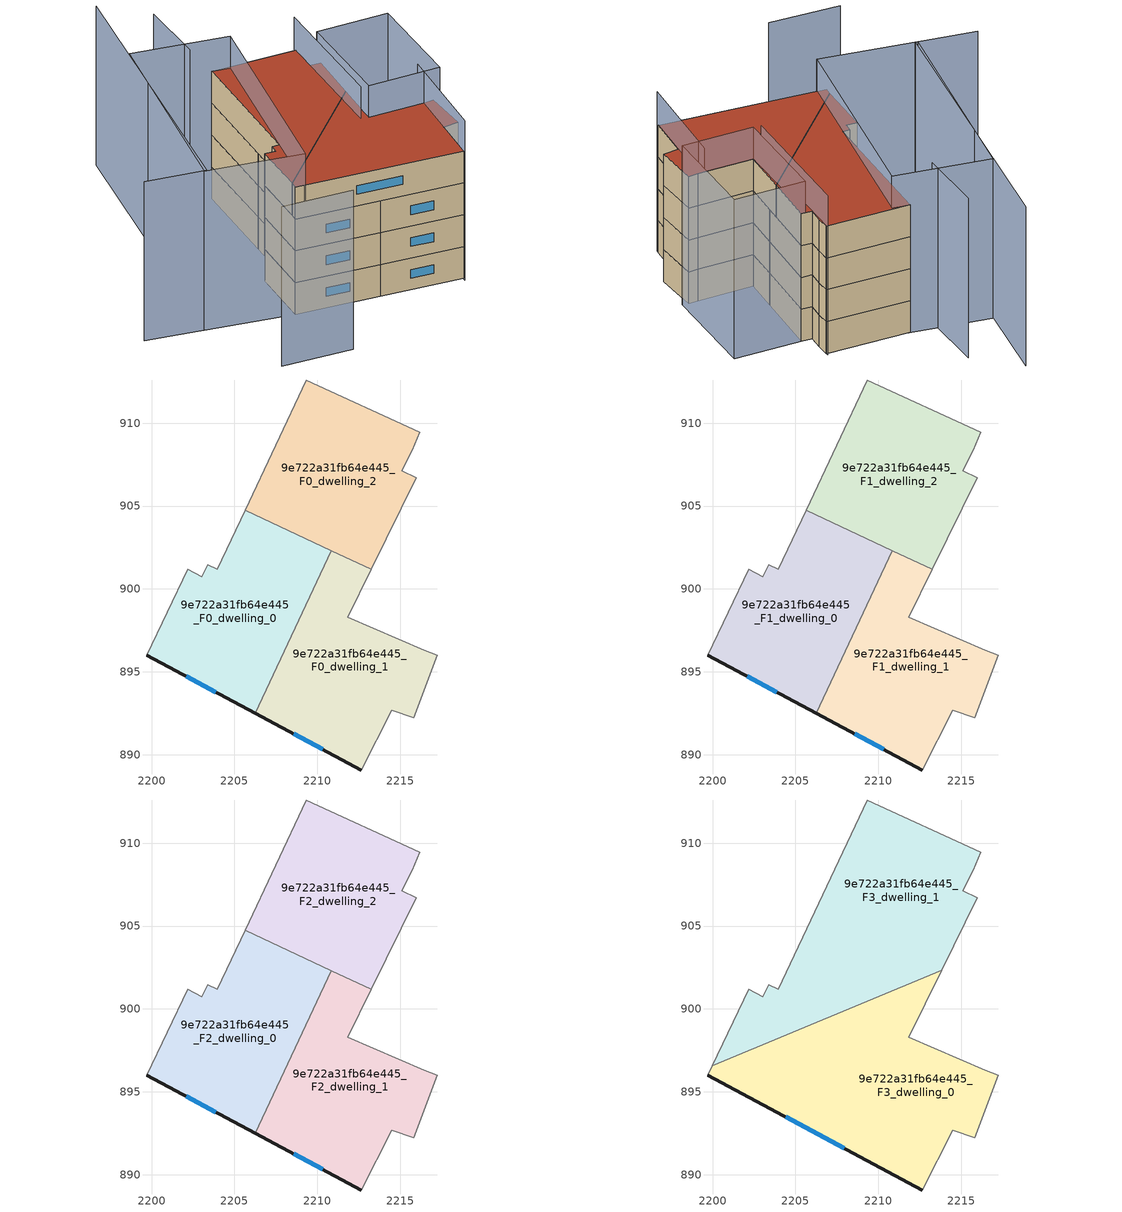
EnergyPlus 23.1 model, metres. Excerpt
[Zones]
9e722a31fb64e445_F0_dwelling_0
 floor ground (EU_floor_Construction): 2210.84,902.31 2206.24,892.51 2199.71,896 2202.18,901.2 2203.01,900.75 2203.39,901.45 2203.97,901.2 2205.64,904.75 z0
 wall outside (EU_wall_Construction): 2199.71,896 2206.24,892.51 z0:3
 wall adiabatic (EU_wall_Construction): 2205.64,904.75 2203.97,901.2 2203.39,901.45 2203.01,900.75 2202.18,901.2 2199.71,896 z0:3
 wall to 9e722a31fb64e445_F0_dwelling_1 (EU_wall_Construction): 2206.24,892.51 2210.84,902.31 z0:3
 wall to 9e722a31fb64e445_F0_dwelling_2 (EU_wall_Construction): 2210.84,902.31 2205.64,904.75 z0:3
 window (EU_Window_Construction): 2202.08,894.73 2203.87,893.77 z1.09:1.91
9e722a31fb64e445_F0_dwelling_1
 floor ground (EU_floor_Construction): 2213.25,901.18 2211.83,898.3 2216.46,896.3 2217.22,896.01 2215.82,892.24 2214.47,892.68 2212.64,889.08 2206.24,892.51 2210.84,902.31 z0
 wall outside (EU_wall_Construction): 2206.24,892.51 2212.64,889.08 z0:3
 wall adiabatic (EU_wall_Construction): 2212.64,889.08 2214.47,892.68 2215.82,892.24 2217.22,896.01 2216.46,896.3 2211.83,898.3 2213.25,901.18 z0:3
 wall to 9e722a31fb64e445_F0_dwelling_2 (EU_wall_Construction): 2213.25,901.18 2210.84,902.31 z0:3
 window (EU_Window_Construction): 2208.56,891.26 2210.32,890.32 z1.09:1.91
9e722a31fb64e445_F0_dwelling_2
 floor ground (EU_floor_Construction): 2216.17,909.45 2215.72,908.38 2215.07,907.12 2215.96,906.7 2213.25,901.18 2205.64,904.75 2209.32,912.6 z0
 wall adiabatic (EU_wall_Construction): 2213.25,901.18 2215.96,906.7 2215.07,907.12 2215.72,908.38 2216.17,909.45 2209.32,912.6 2205.64,904.75 z0:3
9e722a31fb64e445_F1_dwelling_0
 floor to 9e722a31fb64e445_F0_dwelling_0 (EU_floor_Construction): 2210.84,902.31 2206.24,892.51 2199.71,896 2202.18,901.2 2203.01,900.75 2203.39,901.45 2203.97,901.2 2205.64,904.75 z3
 wall outside (EU_wall_Construction): 2199.71,896 2206.24,892.51 z3:6
 wall adiabatic (EU_wall_Construction): 2205.64,904.75 2203.97,901.2 2203.39,901.45 2203.01,900.75 2202.18,901.2 2199.71,896 z3:6
 wall to 9e722a31fb64e445_F1_dwelling_1 (EU_wall_Construction): 2206.24,892.51 2210.84,902.31 z3:6
 wall to 9e722a31fb64e445_F1_dwelling_2 (EU_wall_Construction): 2210.84,902.31 2205.64,904.75 z3:6
 window (EU_Window_Construction): 2202.08,894.73 2203.87,893.77 z4.09:4.91
9e722a31fb64e445_F1_dwelling_1
 floor to 9e722a31fb64e445_F0_dwelling_1 (EU_floor_Construction): 2213.25,901.18 2211.83,898.3 2216.46,896.3 2217.22,896.01 2215.82,892.24 2214.47,892.68 2212.64,889.08 2206.24,892.51 2210.84,902.31 z3
 wall outside (EU_wall_Construction): 2206.24,892.51 2212.64,889.08 z3:6
 wall adiabatic (EU_wall_Construction): 2212.64,889.08 2214.47,892.68 2215.82,892.24 2217.22,896.01 2216.46,896.3 2211.83,898.3 2213.25,901.18 z3:6
 wall to 9e722a31fb64e445_F1_dwelling_2 (EU_wall_Construction): 2213.25,901.18 2210.84,902.31 z3:6
 window (EU_Window_Construction): 2208.56,891.26 2210.32,890.32 z4.09:4.91
9e722a31fb64e445_F1_dwelling_2
 floor to 9e722a31fb64e445_F0_dwelling_2 (EU_floor_Construction): 2216.17,909.45 2215.72,908.38 2215.07,907.12 2215.96,906.7 2213.25,901.18 2205.64,904.75 2209.32,912.6 z3
 wall adiabatic (EU_wall_Construction): 2213.25,901.18 2215.96,906.7 2215.07,907.12 2215.72,908.38 2216.17,909.45 2209.32,912.6 2205.64,904.75 z3:6
9e722a31fb64e445_F2_dwelling_0
 floor to 9e722a31fb64e445_F1_dwelling_0 (EU_floor_Construction): 2210.84,902.31 2206.24,892.51 2199.71,896 2202.18,901.2 2203.01,900.75 2203.39,901.45 2203.97,901.2 2205.64,904.75 z6
 wall outside (EU_wall_Construction): 2199.71,896 2206.24,892.51 z6:9
 wall adiabatic (EU_wall_Construction): 2205.64,904.75 2203.97,901.2 2203.39,901.45 2203.01,900.75 2202.18,901.2 2199.71,896 z6:9
 wall to 9e722a31fb64e445_F2_dwelling_1 (EU_wall_Construction): 2206.24,892.51 2210.84,902.31 z6:9
 wall to 9e722a31fb64e445_F2_dwelling_2 (EU_wall_Construction): 2210.84,902.31 2205.64,904.75 z6:9
 window (EU_Window_Construction): 2202.08,894.73 2203.87,893.77 z7.09:7.91
9e722a31fb64e445_F2_dwelling_1
 floor to 9e722a31fb64e445_F1_dwelling_1 (EU_floor_Construction): 2213.25,901.18 2211.83,898.3 2216.46,896.3 2217.22,896.01 2215.82,892.24 2214.47,892.68 2212.64,889.08 2206.24,892.51 2210.84,902.31 z6
 wall outside (EU_wall_Construction): 2206.24,892.51 2212.64,889.08 z6:9
 wall adiabatic (EU_wall_Construction): 2212.64,889.08 2214.47,892.68 2215.82,892.24 2217.22,896.01 2216.46,896.3 2211.83,898.3 2213.25,901.18 z6:9
 wall to 9e722a31fb64e445_F2_dwelling_2 (EU_wall_Construction): 2213.25,901.18 2210.84,902.31 z6:9
 window (EU_Window_Construction): 2208.56,891.26 2210.32,890.32 z7.09:7.91
9e722a31fb64e445_F2_dwelling_2
 floor to 9e722a31fb64e445_F1_dwelling_2 (EU_floor_Construction): 2216.17,909.45 2215.72,908.38 2215.07,907.12 2215.96,906.7 2213.25,901.18 2205.64,904.75 2209.32,912.6 z6
 wall adiabatic (EU_wall_Construction): 2213.25,901.18 2215.96,906.7 2215.07,907.12 2215.72,908.38 2216.17,909.45 2209.32,912.6 2205.64,904.75 z6:9
9e722a31fb64e445_F3_dwelling_0
 floor to 9e722a31fb64e445_F2_dwelling_0 (EU_floor_Construction): 2210.13,900.79 2206.24,892.51 2199.71,896 2199.99,896.58 z9
 floor to 9e722a31fb64e445_F2_dwelling_1 (EU_floor_Construction): 2213.25,901.18 2211.83,898.3 2216.46,896.3 2217.22,896.01 2215.82,892.24 2214.47,892.68 2212.64,889.08 2206.24,892.51 2210.13,900.79 2212.22,901.66 z9
 floor to 9e722a31fb64e445_F2_dwelling_2 (EU_floor_Construction): 2213.81,902.32 2213.25,901.18 2212.22,901.66 z9
 wall outside (EU_wall_Construction): 2199.71,896 2212.64,889.08 z9:12
 wall adiabatic (EU_wall_Construction): 2212.64,889.08 2214.47,892.68 2215.82,892.24 2217.22,896.01 2216.46,896.3 2211.83,898.3 2213.81,902.32 / 2199.99,896.58 2199.71,896 z9:12
 wall to 9e722a31fb64e445_F3_dwelling_1 (EU_wall_Construction): 2213.81,902.32 2199.99,896.58 z9:12
 window (EU_Window_Construction): 2204.41,893.49 2207.95,891.59 z10.09:10.91
 roof outside (EU_roof_Construction): 2215.82,892.24 2217.22,896.01 2216.46,896.3 2211.83,898.3 2213.81,902.32 2199.99,896.58 2199.71,896 2212.64,889.08 2214.47,892.68 z12
9e722a31fb64e445_F3_dwelling_1
 floor to 9e722a31fb64e445_F2_dwelling_1 (EU_floor_Construction): 2212.22,901.66 2210.13,900.79 2210.84,902.31 z9
 floor to 9e722a31fb64e445_F2_dwelling_2 (EU_floor_Construction): 2216.17,909.45 2215.72,908.38 2215.07,907.12 2215.96,906.7 2213.81,902.32 2212.22,901.66 2205.64,904.75 2209.32,912.6 z9
 floor to 9e722a31fb64e445_F2_dwelling_0 (EU_floor_Construction): 2210.84,902.31 2210.13,900.79 2199.99,896.58 2202.18,901.2 2203.01,900.75 2203.39,901.45 2203.97,901.2 2205.64,904.75 z9
 wall adiabatic (EU_wall_Construction): 2213.81,902.32 2215.96,906.7 2215.07,907.12 2215.72,908.38 2216.17,909.45 2209.32,912.6 2203.97,901.2 2203.39,901.45 2203.01,900.75 2202.18,901.2 2199.99,896.58 z9:12
 roof outside (EU_roof_Construction): 2213.81,902.32 2215.96,906.7 2215.07,907.12 2215.72,908.38 2216.17,909.45 2209.32,912.6 2203.97,901.2 2203.39,901.45 2203.01,900.75 2202.18,901.2 2199.99,896.58 z12
shading: 2192.84,891.8 2198.5,888.98 / 2212.5,888.87 2216.9,897.34 / 2211.24,898.67 2216.25,909.7 / 2206.96,912.96 2209.4,918.68 / 2207.47,923.09 2193.37,900.05 / 2193.37,900.05 2188.85,902.82 / 2215.64,906.84 2221.49,904.23 / 2221.49,904.23 2217.68,895.69 / 2217.68,895.69 2211.83,898.3 / 2211.83,898.3 2215.64,906.84 / 2193.18,900.13 2203.42,916.33 / 2203.42,916.33 2210.65,911.76 / 2210.65,911.76 2200.41,895.56 / 2200.41,895.56 2193.18,900.13 z0:15
[Building]
EU S2 Campaign: North Axis=0; Terrain=City; Solar Distribution=FullExterior
[Site:Location]
Bologna: Latitude=44.5; Longitude=11.25; Time Zone=1; Elevation=37
[SizingPeriod:WeatherFileDays]
AnnualSizingPeriod: Begin Month=1; Begin Day of Month=1; End Month=12; End Day of Month=31; Day of Week for Start Day=Monday; Use Weather File Daylight Saving Period=No; Use Weather File Rain and Snow Indicators=No
[MATERIAL]
EU_InternalMass_Material: Roughness=MediumRough; Thickness=0.1; Conductivity=1; Density=1800; Specific Heat=900; Thermal Absorptance=0.9; Solar Absorptance=0.7; Visible Absorptance=0.7
[MATERIAL:NOMASS] Roughness=MediumRough; Thermal Absorptance=0.9; Solar Absorptance=0.7; Visible Absorptance=0.7
Name | Thermal Resistance
EU_wall_NoMass | 0.818544
EU_roof_NoMass | 0.6448
EU_floor_NoMass | 0.806
[WINDOWMATERIAL:SIMPLEGLAZINGSYSTEM]
EU_Window_SimpleGlazing: UFactor=4.43105; Solar Heat Gain Coefficient=0.85; Visible Transmittance=0.85
[CONSTRUCTION]
EU_wall_Construction: EU_wall_NoMass
EU_roof_Construction: EU_roof_NoMass
EU_floor_Construction: EU_floor_NoMass
EU_Window_Construction: EU_Window_SimpleGlazing
EU_InternalMass_Construction: EU_InternalMass_Material
[ZONE] Type=1; Multiplier=1; Ceiling Height=autocalculate; Floor Area=autocalculate; Part of Total Floor Area=Yes
Name | Volume
9e722a31fb64e445_F0_dwelling_0; 9e722a31fb64e445_F1_dwelling_0; 9e722a31fb64e445_F2_dwelling_0 | 213.877
9e722a31fb64e445_F3_dwelling_0 | 320.809
9e722a31fb64e445_F0_dwelling_1; 9e722a31fb64e445_F1_dwelling_1; 9e722a31fb64e445_F2_dwelling_1 | 213.873
9e722a31fb64e445_F3_dwelling_1 | 320.823
9e722a31fb64e445_F0_dwelling_2; 9e722a31fb64e445_F1_dwelling_2; 9e722a31fb64e445_F2_dwelling_2 | 213.898
[INTERNALMASS] Construction=EU_InternalMass_Construction
Name | Zone or ZoneList | Surface Area
9e722a31fb64e445_F0_dwelling_0_EU_InternalMass | 9e722a31fb64e445_F0_dwelling_0 | 71.2922
9e722a31fb64e445_F0_dwelling_1_EU_InternalMass | 9e722a31fb64e445_F0_dwelling_1 | 71.2916
9e722a31fb64e445_F0_dwelling_2_EU_InternalMass | 9e722a31fb64e445_F0_dwelling_2 | 71.299
9e722a31fb64e445_F1_dwelling_0_EU_InternalMass | 9e722a31fb64e445_F1_dwelling_0 | 71.2922
9e722a31fb64e445_F1_dwelling_1_EU_InternalMass | 9e722a31fb64e445_F1_dwelling_1 | 71.2916
9e722a31fb64e445_F1_dwelling_2_EU_InternalMass | 9e722a31fb64e445_F1_dwelling_2 | 71.299
9e722a31fb64e445_F2_dwelling_0_EU_InternalMass | 9e722a31fb64e445_F2_dwelling_0 | 71.2922
9e722a31fb64e445_F2_dwelling_1_EU_InternalMass | 9e722a31fb64e445_F2_dwelling_1 | 71.2916
9e722a31fb64e445_F2_dwelling_2_EU_InternalMass | 9e722a31fb64e445_F2_dwelling_2 | 71.299
9e722a31fb64e445_F3_dwelling_0_EU_InternalMass | 9e722a31fb64e445_F3_dwelling_0 | 106.936
9e722a31fb64e445_F3_dwelling_1_EU_InternalMass | 9e722a31fb64e445_F3_dwelling_1 | 106.941
[OTHEREQUIPMENT] Fuel Type=Electricity; Design Level Calculation Method=Watts/Area; Power per Zone Floor Area=1; Fraction Latent=0; Fraction Radiant=0; Fraction Lost=0; Carbon Dioxide Generation Rate=0; EndUse Subcategory=EU_Step8_InternalGains
Name | Zone or ZoneList or Space or SpaceList | Schedule
EU_Step8_InternalGain_9e722a31fb64e445_F0_dwelling_0_f000 | 9e722a31fb64e445_F0_dwelling_0 | EU_Step8_GainSchedule_9e722a31fb64e445_F0_dwelling_0_f000
EU_Step8_InternalGain_9e722a31fb64e445_F0_dwelling_1_f000 | 9e722a31fb64e445_F0_dwelling_1 | EU_Step8_GainSchedule_9e722a31fb64e445_F0_dwelling_1_f000
EU_Step8_InternalGain_9e722a31fb64e445_F0_dwelling_2_f000 | 9e722a31fb64e445_F0_dwelling_2 | EU_Step8_GainSchedule_9e722a31fb64e445_F0_dwelling_2_f000
EU_Step8_InternalGain_9e722a31fb64e445_F1_dwelling_0_f000 | 9e722a31fb64e445_F1_dwelling_0 | EU_Step8_GainSchedule_9e722a31fb64e445_F1_dwelling_0_f000
EU_Step8_InternalGain_9e722a31fb64e445_F1_dwelling_1_f000 | 9e722a31fb64e445_F1_dwelling_1 | EU_Step8_GainSchedule_9e722a31fb64e445_F1_dwelling_1_f000
EU_Step8_InternalGain_9e722a31fb64e445_F1_dwelling_2_f000 | 9e722a31fb64e445_F1_dwelling_2 | EU_Step8_GainSchedule_9e722a31fb64e445_F1_dwelling_2_f000
EU_Step8_InternalGain_9e722a31fb64e445_F2_dwelling_0_f000 | 9e722a31fb64e445_F2_dwelling_0 | EU_Step8_GainSchedule_9e722a31fb64e445_F2_dwelling_0_f000
EU_Step8_InternalGain_9e722a31fb64e445_F2_dwelling_1_f000 | 9e722a31fb64e445_F2_dwelling_1 | EU_Step8_GainSchedule_9e722a31fb64e445_F2_dwelling_1_f000
EU_Step8_InternalGain_9e722a31fb64e445_F2_dwelling_2_f000 | 9e722a31fb64e445_F2_dwelling_2 | EU_Step8_GainSchedule_9e722a31fb64e445_F2_dwelling_2_f000
EU_Step8_InternalGain_9e722a31fb64e445_F3_dwelling_0_f000 | 9e722a31fb64e445_F3_dwelling_0 | EU_Step8_GainSchedule_9e722a31fb64e445_F3_dwelling_0_f000
EU_Step8_InternalGain_9e722a31fb64e445_F3_dwelling_1_f000 | 9e722a31fb64e445_F3_dwelling_1 | EU_Step8_GainSchedule_9e722a31fb64e445_F3_dwelling_1_f000
[ZONEVENTILATION:DESIGNFLOWRATE] Schedule=EU_AlwaysOn; Design Flow Rate Calculation Method=AirChanges/Hour; Air Changes per Hour=0.708969; Ventilation Type=Natural; Fan Pressure Rise=0; Fan Total Efficiency=1; Constant Term Coefficient=1; Temperature Term Coefficient=0; Velocity Term Coefficient=0; Velocity Squared Term Coefficient=0; Minimum Indoor Temperature=-100; Maximum Indoor Temperature=100; Delta Temperature=-100; Minimum Outdoor Temperature=-100; Maximum Outdoor Temperature=100; Maximum Wind Speed=40
Name | Zone or ZoneList or Space or SpaceList
EU_ConstantAir_9e722a31fb64e445_F0_dwelling_0 | 9e722a31fb64e445_F0_dwelling_0
EU_ConstantAir_9e722a31fb64e445_F0_dwelling_1 | 9e722a31fb64e445_F0_dwelling_1
EU_ConstantAir_9e722a31fb64e445_F0_dwelling_2 | 9e722a31fb64e445_F0_dwelling_2
EU_ConstantAir_9e722a31fb64e445_F1_dwelling_0 | 9e722a31fb64e445_F1_dwelling_0
EU_ConstantAir_9e722a31fb64e445_F1_dwelling_1 | 9e722a31fb64e445_F1_dwelling_1
EU_ConstantAir_9e722a31fb64e445_F1_dwelling_2 | 9e722a31fb64e445_F1_dwelling_2
EU_ConstantAir_9e722a31fb64e445_F2_dwelling_0 | 9e722a31fb64e445_F2_dwelling_0
EU_ConstantAir_9e722a31fb64e445_F2_dwelling_1 | 9e722a31fb64e445_F2_dwelling_1
EU_ConstantAir_9e722a31fb64e445_F2_dwelling_2 | 9e722a31fb64e445_F2_dwelling_2
EU_ConstantAir_9e722a31fb64e445_F3_dwelling_0 | 9e722a31fb64e445_F3_dwelling_0
EU_ConstantAir_9e722a31fb64e445_F3_dwelling_1 | 9e722a31fb64e445_F3_dwelling_1
[HVACTEMPLATE:THERMOSTAT] Constant Heating Setpoint=20; Constant Cooling Setpoint=50
EU_HeatOnly_9e722a31fb64e445_F0_dwelling_0; EU_HeatOnly_9e722a31fb64e445_F0_dwelling_1; EU_HeatOnly_9e722a31fb64e445_F0_dwelling_2; EU_HeatOnly_9e722a31fb64e445_F1_dwelling_0; EU_HeatOnly_9e722a31fb64e445_F1_dwelling_1; EU_HeatOnly_9e722a31fb64e445_F1_dwelling_2; EU_HeatOnly_9e722a31fb64e445_F2_dwelling_0; EU_HeatOnly_9e722a31fb64e445_F2_dwelling_1; EU_HeatOnly_9e722a31fb64e445_F2_dwelling_2; EU_HeatOnly_9e722a31fb64e445_F3_dwelling_0; EU_HeatOnly_9e722a31fb64e445_F3_dwelling_1
[HVACTEMPLATE:ZONE:IDEALLOADSAIRSYSTEM] System Availability Schedule=EU_AlwaysOn; Maximum Heating Supply Air Temperature=50; Minimum Cooling Supply Air Temperature=13; Maximum Heating Supply Air Humidity Ratio=0.0156; Minimum Cooling Supply Air Humidity Ratio=0.0077; Heating Limit=NoLimit; Cooling Limit=NoLimit; Heating Availability Schedule=EU_AlwaysOn; Cooling Availability Schedule=EU_CoolingOff; Dehumidification Control Type=ConstantSensibleHeatRatio; Cooling Sensible Heat Ratio=0.7; Dehumidification Setpoint=60; Humidification Control Type=None; Humidification Setpoint=30; Outdoor Air Method=None; Outdoor Air Flow Rate per Person=0.00944; Outdoor Air Flow Rate per Zone Floor Area=0; Outdoor Air Flow Rate per Zone=0; Demand Controlled Ventilation Type=None; Outdoor Air Economizer Type=NoEconomizer; Heat Recovery Type=None; Sensible Heat Recovery Effectiveness=0.7; Latent Heat Recovery Effectiveness=0.65
Name | Template Thermostat
9e722a31fb64e445_F0_dwelling_0 | EU_HeatOnly_9e722a31fb64e445_F0_dwelling_0
9e722a31fb64e445_F0_dwelling_1 | EU_HeatOnly_9e722a31fb64e445_F0_dwelling_1
9e722a31fb64e445_F0_dwelling_2 | EU_HeatOnly_9e722a31fb64e445_F0_dwelling_2
9e722a31fb64e445_F1_dwelling_0 | EU_HeatOnly_9e722a31fb64e445_F1_dwelling_0
9e722a31fb64e445_F1_dwelling_1 | EU_HeatOnly_9e722a31fb64e445_F1_dwelling_1
9e722a31fb64e445_F1_dwelling_2 | EU_HeatOnly_9e722a31fb64e445_F1_dwelling_2
9e722a31fb64e445_F2_dwelling_0 | EU_HeatOnly_9e722a31fb64e445_F2_dwelling_0
9e722a31fb64e445_F2_dwelling_1 | EU_HeatOnly_9e722a31fb64e445_F2_dwelling_1
9e722a31fb64e445_F2_dwelling_2 | EU_HeatOnly_9e722a31fb64e445_F2_dwelling_2
9e722a31fb64e445_F3_dwelling_0 | EU_HeatOnly_9e722a31fb64e445_F3_dwelling_0
9e722a31fb64e445_F3_dwelling_1 | EU_HeatOnly_9e722a31fb64e445_F3_dwelling_1
[SIZING:ZONE] Zone Cooling Design Supply Air Temperature Input Method=SupplyAirTemperature; Zone Cooling Design Supply Air Temperature=13; Zone Heating Design Supply Air Temperature Input Method=SupplyAirTemperature; Zone Heating Design Supply Air Temperature=50; Zone Cooling Design Supply Air Humidity Ratio=0.008; Zone Heating Design Supply Air Humidity Ratio=0.008; Cooling Design Air Flow Method=DesignDay; Cooling Design Air Flow Rate=0; Cooling Minimum Air Flow per Zone Floor Area=0.000762; Cooling Minimum Air Flow=0; Cooling Minimum Air Flow Fraction=0.2; Heating Design Air Flow Method=DesignDay; Heating Design Air Flow Rate=0; Heating Maximum Air Flow per Zone Floor Area=0.002032; Heating Maximum Air Flow=0.141576; Heating Maximum Air Flow Fraction=0.3; Account for Dedicated Outdoor Air System=No; Dedicated Outdoor Air System Control Strategy=NeutralSupplyAir; Dedicated Outdoor Air Low Setpoint Temperature for Design=autosize; Dedicated Outdoor Air High Setpoint Temperature for Design=autosize; Zone Load Sizing Method=Sensible Load Only No Latent Load; Zone Latent Cooling Design Supply Air Humidity Ratio Input Method=HumidityRatioDifference; Zone Cooling Design Supply Air Humidity Ratio Difference=0.005; Zone Latent Heating Design Supply Air Humidity Ratio Input Method=HumidityRatioDifference; Zone Humidification Design Supply Air Humidity Ratio Difference=0.005
9e722a31fb64e445_F0_dwelling_0; 9e722a31fb64e445_F0_dwelling_1; 9e722a31fb64e445_F0_dwelling_2; 9e722a31fb64e445_F1_dwelling_0; 9e722a31fb64e445_F1_dwelling_1; 9e722a31fb64e445_F1_dwelling_2; 9e722a31fb64e445_F2_dwelling_0; 9e722a31fb64e445_F2_dwelling_1; 9e722a31fb64e445_F2_dwelling_2; 9e722a31fb64e445_F3_dwelling_0; 9e722a31fb64e445_F3_dwelling_1
[SCHEDULE:CONSTANT]
Name | Hourly Value
EU_AlwaysOn | 1
EU_CoolingOff | 0
[SCHEDULE:FILE] Column Number=1; Rows to Skip at Top=0; Number of Hours of Data=8760; Column Separator=Comma; Interpolate to Timestep=No; Minutes per Item=60; Adjust Schedule for Daylight Savings=Yes
Name | File
EU_Step8_GainSchedule_9e722a31fb64e445_F0_dwelling_0_f000 | ../../schedules/9e722a31fb64e445/9e722a31fb64e445_F0_dwelling_0_f000_gain.csv
EU_Step8_GainSchedule_9e722a31fb64e445_F0_dwelling_1_f000 | ../../schedules/9e722a31fb64e445/9e722a31fb64e445_F0_dwelling_1_f000_gain.csv
EU_Step8_GainSchedule_9e722a31fb64e445_F0_dwelling_2_f000 | ../../schedules/9e722a31fb64e445/9e722a31fb64e445_F0_dwelling_2_f000_gain.csv
EU_Step8_GainSchedule_9e722a31fb64e445_F1_dwelling_0_f000 | ../../schedules/9e722a31fb64e445/9e722a31fb64e445_F1_dwelling_0_f000_gain.csv
EU_Step8_GainSchedule_9e722a31fb64e445_F1_dwelling_1_f000 | ../../schedules/9e722a31fb64e445/9e722a31fb64e445_F1_dwelling_1_f000_gain.csv
EU_Step8_GainSchedule_9e722a31fb64e445_F1_dwelling_2_f000 | ../../schedules/9e722a31fb64e445/9e722a31fb64e445_F1_dwelling_2_f000_gain.csv
EU_Step8_GainSchedule_9e722a31fb64e445_F2_dwelling_0_f000 | ../../schedules/9e722a31fb64e445/9e722a31fb64e445_F2_dwelling_0_f000_gain.csv
EU_Step8_GainSchedule_9e722a31fb64e445_F2_dwelling_1_f000 | ../../schedules/9e722a31fb64e445/9e722a31fb64e445_F2_dwelling_1_f000_gain.csv
EU_Step8_GainSchedule_9e722a31fb64e445_F2_dwelling_2_f000 | ../../schedules/9e722a31fb64e445/9e722a31fb64e445_F2_dwelling_2_f000_gain.csv
EU_Step8_GainSchedule_9e722a31fb64e445_F3_dwelling_0_f000 | ../../schedules/9e722a31fb64e445/9e722a31fb64e445_F3_dwelling_0_f000_gain.csv
EU_Step8_GainSchedule_9e722a31fb64e445_F3_dwelling_1_f000 | ../../schedules/9e722a31fb64e445/9e722a31fb64e445_F3_dwelling_1_f000_gain.csv
